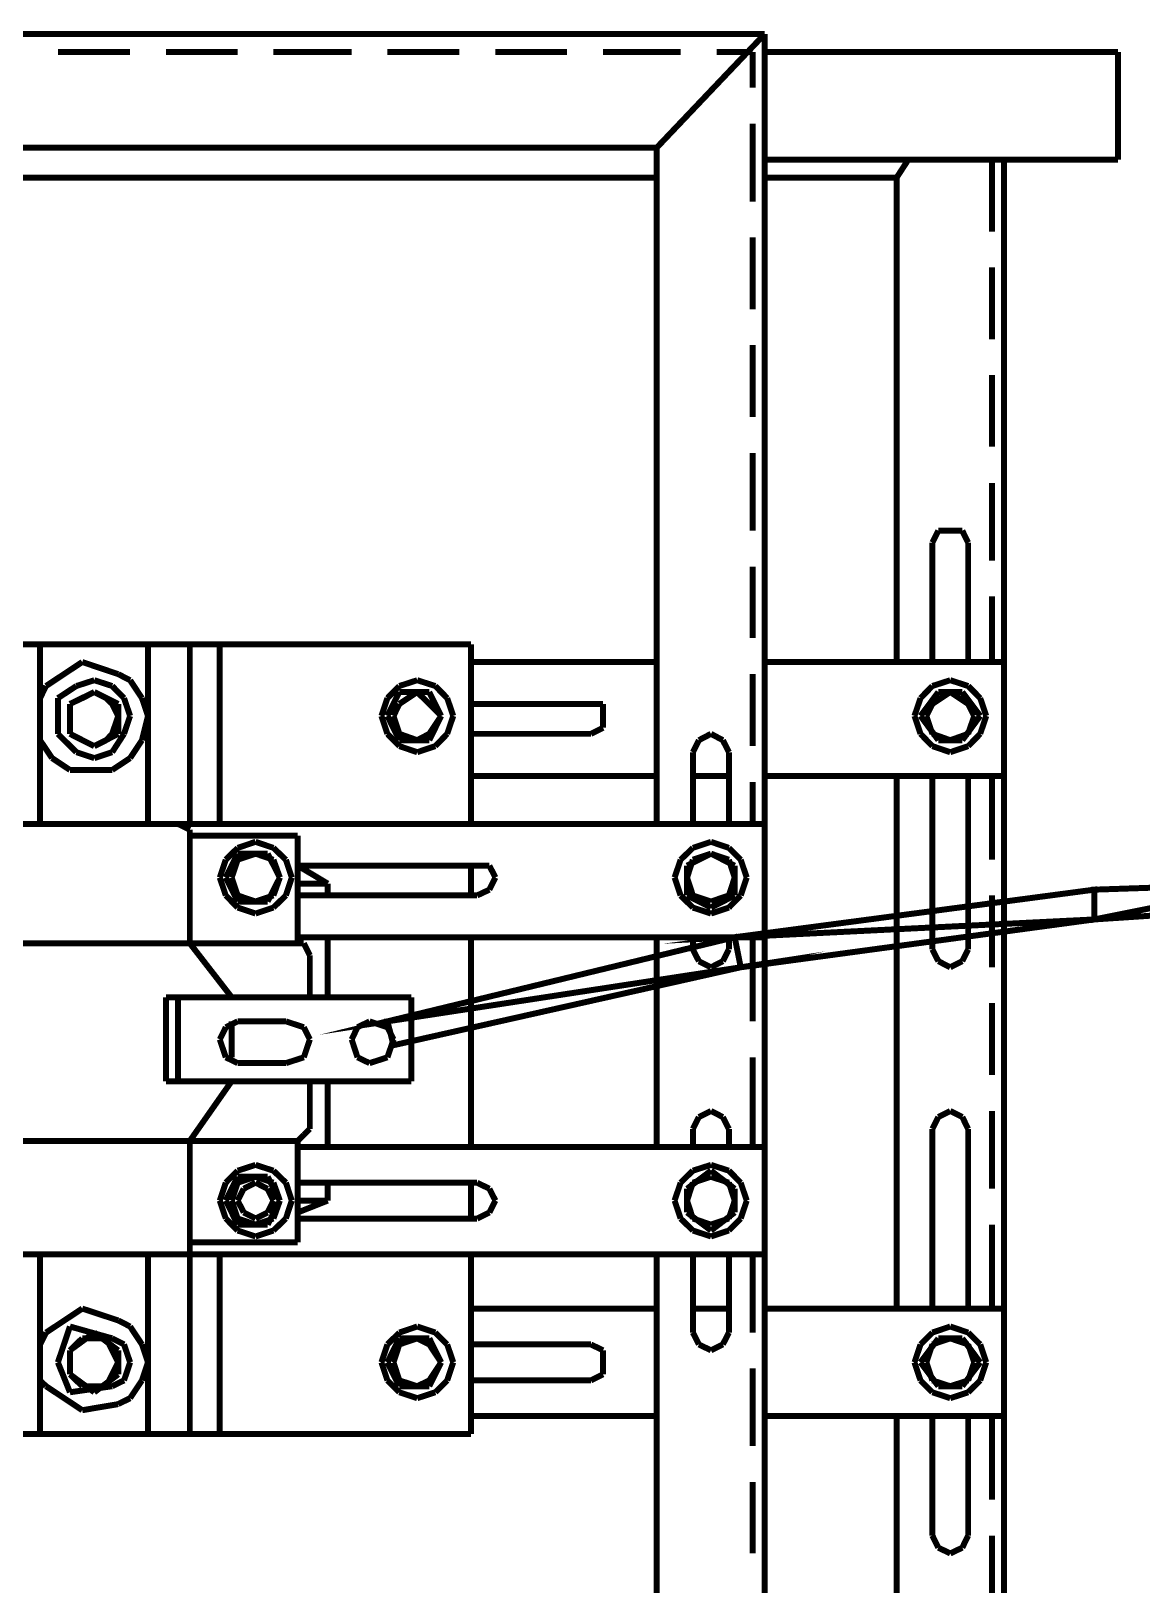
# Model space of a CAD drawing. Extents: x 0 to 210, y 0 to 297.
# Drawn here: x 75.3 to 83.17, y 223.03 to 234.04 of the extents above; entities that cross this region are included whole.
import ezdxf

# ---------------------------------------------------------------- set-up
doc = ezdxf.new("R2010")
doc.units = 0
doc.header["$MEASUREMENT"] = 0
doc.layers.add('C00-00-00-BLACK', color=7, linetype='Continuous')
doc.layers.add('CFF-00-00', color=1, linetype='Continuous')

msp = doc.modelspace()

# ---------------------------------------------------------------- linework, layer by layer
at = {"layer": 'C00-00-00-BLACK', "const_width": 0.0423}
for points in [[(70.9538, 234.021), (80.4968, 234.021)], [(79.732, 233.216), (80.4968, 234.021)], [(80.4968, 234.021), (80.4968, 203.206)], [(75.4902, 233.894), (76.0017, 233.894)], [(76.255, 233.894), (76.7637, 233.894)], [(77.017, 233.894), (77.5712, 233.894)], [(77.8245, 233.894), (78.3332, 233.894)], [(78.5894, 233.894), (79.0967, 233.894)], [(79.3517, 233.894), (79.9013, 233.894)], [(80.1578, 233.894), (80.4125, 233.894)], [(80.4125, 233.894), (80.4125, 233.641)], [(80.4968, 233.894), (82.9991, 233.894)], [(82.9991, 233.894), (82.9991, 233.132)], [(80.4125, 233.386), (80.4125, 232.833)], [(71.7599, 233.216), (79.732, 233.216)], [(79.732, 233.216), (79.732, 228.425)], [(80.4968, 233.132), (82.9991, 233.132)], [(81.431, 233.003), (81.5149, 233.132)], [(82.1076, 233.132), (82.1076, 232.621)], [(82.193, 233.132), (82.193, 204.094)], [(71.7599, 233.003), (79.732, 233.003)], [(80.4968, 233.003), (81.3883, 233.003)], [(80.4968, 233.003), (81.431, 233.003)], [(81.431, 233.003), (81.431, 229.572)], [(80.4125, 232.58), (80.4125, 232.071)], [(82.1076, 232.368), (82.1076, 231.859)], [(80.4125, 231.818), (80.4125, 231.309)], [(82.1076, 231.606), (82.1076, 231.097)], [(80.4125, 231.053), (80.4125, 230.502)], [(82.1076, 230.841), (82.1076, 230.291)], [(81.7273, 230.502), (81.6846, 230.418)], [(81.6846, 230.418), (81.6846, 229.572)], [(81.8113, 230.502), (81.7273, 230.502)], [(81.8967, 230.502), (81.8113, 230.502)], [(81.9383, 230.418), (81.8967, 230.502)], [(81.9383, 230.418), (81.9383, 229.572)], [(80.4125, 230.248), (80.4125, 229.741)], [(82.1076, 230.037), (82.1076, 229.572)], [(73.0331, 229.698), (78.4172, 229.698)], [(75.3636, 228.425), (75.3636, 229.698)], [(76.1284, 228.425), (76.1284, 229.698)], [(76.4247, 229.698), (76.4247, 228.425)], [(76.6367, 229.698), (76.6367, 228.425)], [(78.4172, 229.698), (78.4172, 228.425)], [(75.6627, 229.572), (75.4063, 229.402)], [(75.9174, 229.486), (75.6627, 229.572)], [(78.4172, 229.572), (79.732, 229.572)], [(80.4968, 229.572), (82.193, 229.572)], [(75.7481, 229.443), (75.6211, 229.402)], [(75.8747, 229.402), (75.7481, 229.443)], [(76.0017, 229.443), (75.9174, 229.486)], [(76.0857, 229.316), (76.0017, 229.443)], [(78.0355, 229.443), (77.9089, 229.402)], [(78.1636, 229.402), (78.0355, 229.443)], [(80.4125, 229.486), (80.4125, 228.976)], [(81.8113, 229.443), (81.6846, 229.402)], [(81.9383, 229.402), (81.8113, 229.443)], [(75.4063, 229.402), (75.3636, 229.316)], [(75.3636, 229.316), (75.3636, 229.19)], [(75.6211, 229.402), (75.4902, 229.316)], [(75.4902, 229.316), (75.4902, 229.19)], [(75.7481, 229.359), (75.5756, 229.275)], [(75.6627, 229.316), (75.5756, 229.275)], [(75.7481, 229.359), (75.6627, 229.316)], [(75.9174, 229.275), (75.7481, 229.359)], [(75.8321, 229.316), (75.7481, 229.359)], [(75.8747, 229.275), (75.8321, 229.316)], [(75.9587, 229.316), (75.8747, 229.402)], [(76.0017, 229.19), (75.9587, 229.316)], [(76.1284, 229.19), (76.0857, 229.316)], [(77.8245, 229.316), (77.7819, 229.19)], [(77.9089, 229.402), (77.8245, 229.316)], [(77.9089, 229.359), (77.8245, 229.19)], [(78.0355, 229.359), (77.9089, 229.275)], [(78.1209, 229.359), (77.9089, 229.359)], [(78.1209, 229.275), (78.0355, 229.359)], [(78.2052, 229.19), (78.1209, 229.359)], [(78.2479, 229.316), (78.1636, 229.402)], [(78.2906, 229.19), (78.2479, 229.316)], [(81.6007, 229.316), (81.558, 229.19)], [(81.6846, 229.402), (81.6007, 229.316)], [(81.7273, 229.359), (81.6007, 229.19)], [(81.8113, 229.359), (81.6846, 229.275)], [(81.8967, 229.359), (81.7273, 229.359)], [(81.9383, 229.275), (81.8113, 229.359)], [(82.0237, 229.19), (81.8967, 229.359)], [(82.0237, 229.316), (81.9383, 229.402)], [(82.0663, 229.19), (82.0237, 229.316)], [(75.3636, 229.19), (75.3636, 229.018)], [(75.4902, 229.19), (75.4902, 229.063)], [(75.5756, 229.275), (75.5756, 229.063)], [(75.5756, 229.275), (75.5756, 229.19)], [(75.5756, 229.19), (75.5756, 229.063)], [(75.9174, 229.19), (75.8747, 229.275)], [(75.8747, 229.063), (75.9174, 229.19)], [(75.9174, 229.063), (75.9174, 229.275)], [(75.9587, 229.063), (76.0017, 229.19)], [(76.0857, 229.018), (76.1284, 229.19)], [(77.7819, 229.19), (77.8245, 229.063)], [(77.8245, 229.19), (77.9089, 229.018)], [(77.9089, 229.275), (77.8676, 229.19)], [(77.8676, 229.19), (77.9089, 229.063)], [(78.2052, 229.19), (78.1209, 229.275)], [(78.1209, 229.063), (78.2052, 229.19)], [(78.1209, 229.018), (78.2052, 229.19)], [(78.2479, 229.063), (78.2906, 229.19)], [(78.4172, 229.275), (79.266, 229.275)], [(79.3517, 229.275), (79.266, 229.275)], [(79.3517, 229.19), (79.3517, 229.275)], [(79.3517, 229.106), (79.3517, 229.19)], [(81.558, 229.19), (81.6007, 229.063)], [(81.6007, 229.19), (81.7273, 229.018)], [(81.6846, 229.275), (81.6419, 229.19)], [(81.6419, 229.19), (81.6846, 229.063)], [(81.8967, 229.018), (82.0237, 229.19)], [(81.981, 229.19), (81.9383, 229.275)], [(81.9383, 229.063), (81.981, 229.19)], [(82.0237, 229.063), (82.0663, 229.19)], [(79.266, 229.063), (79.3517, 229.106)], [(75.3636, 229.018), (75.4489, 228.891)], [(75.4902, 229.063), (75.6211, 228.933)], [(75.5756, 229.063), (75.7481, 228.976)], [(75.5756, 229.063), (75.6627, 229.018)], [(75.6627, 229.018), (75.7481, 228.976)], [(75.7481, 228.976), (75.9174, 229.063)], [(75.7481, 228.976), (75.8321, 229.018)], [(75.8321, 229.018), (75.8747, 229.063)], [(75.8747, 228.933), (75.9587, 229.063)], [(76.0017, 228.891), (76.0857, 229.018)], [(77.8245, 229.063), (77.9089, 228.976)], [(77.9089, 229.063), (78.0355, 229.018)], [(77.9089, 229.018), (78.1209, 229.018)], [(77.9089, 228.976), (78.0355, 228.933)], [(78.0355, 229.018), (78.1209, 229.063)], [(78.0355, 228.933), (78.1636, 228.976)], [(78.1636, 228.976), (78.2479, 229.063)], [(78.4172, 229.063), (79.266, 229.063)], [(80.0308, 229.018), (79.9881, 228.933)], [(80.1165, 229.063), (80.0308, 229.018)], [(80.2005, 229.018), (80.1165, 229.063)], [(80.2432, 228.933), (80.2005, 229.018)], [(81.6007, 229.063), (81.6846, 228.976)], [(81.6846, 229.063), (81.8113, 229.018)], [(81.6846, 228.976), (81.8113, 228.933)], [(81.7273, 229.018), (81.8967, 229.018)], [(81.8113, 229.018), (81.9383, 229.063)], [(81.8113, 228.933), (81.9383, 228.976)], [(81.9383, 228.976), (82.0237, 229.063)], [(75.4489, 228.891), (75.5756, 228.807)], [(75.6211, 228.933), (75.7481, 228.891)], [(75.7481, 228.891), (75.8747, 228.933)], [(75.8747, 228.807), (76.0017, 228.891)], [(79.9881, 228.933), (79.9881, 228.425)], [(80.2432, 228.933), (80.2432, 228.425)], [(75.5756, 228.807), (75.7481, 228.807)], [(75.7481, 228.807), (75.8747, 228.807)], [(78.4172, 228.764), (79.732, 228.764)], [(79.9881, 228.764), (80.2432, 228.764)], [(80.4968, 228.764), (82.193, 228.764)], [(81.431, 228.764), (81.431, 224.991)], [(81.6846, 228.764), (81.6846, 227.536)], [(81.9383, 228.764), (81.9383, 227.536)], [(82.1076, 228.764), (82.1076, 228.171)], [(80.4125, 228.721), (80.4125, 228.425)], [(70.9538, 228.425), (80.4968, 228.425)], [(76.4247, 228.384), (76.3404, 228.425)], [(76.4247, 228.341), (76.4247, 228.384)], [(76.4247, 228.341), (77.1895, 228.341)], [(76.4247, 228.341), (76.4247, 227.579)], [(77.1895, 228.341), (77.1895, 227.579)], [(76.7637, 228.255), (76.6794, 228.171)], [(76.7637, 228.214), (76.6794, 228.045)], [(76.8904, 228.298), (76.7637, 228.255)], [(76.8904, 228.214), (76.7637, 228.171)], [(76.9758, 228.214), (76.7637, 228.214)], [(77.017, 228.255), (76.8904, 228.298)], [(77.017, 228.171), (76.8904, 228.214)], [(77.0625, 228.045), (76.9758, 228.214)], [(77.1052, 228.171), (77.017, 228.255)], [(79.9881, 228.255), (79.9013, 228.171)], [(80.1165, 228.214), (79.9469, 228.129)], [(80.1165, 228.298), (79.9881, 228.255)], [(80.1165, 228.214), (79.9881, 228.171)], [(80.2432, 228.255), (80.1165, 228.298)], [(80.2845, 228.129), (80.1165, 228.214)], [(80.2432, 228.171), (80.1165, 228.214)], [(80.3271, 228.171), (80.2432, 228.255)], [(76.6794, 228.171), (76.6367, 228.045)], [(76.7637, 228.171), (76.7211, 228.045)], [(77.0625, 228.045), (77.017, 228.171)], [(77.1469, 228.045), (77.1052, 228.171)], [(77.1895, 228.129), (77.4016, 228.002)], [(78.4599, 228.129), (77.1895, 228.129)], [(78.4172, 228.129), (78.4172, 227.918)], [(78.5467, 228.129), (78.4599, 228.129)], [(78.5894, 228.045), (78.5467, 228.129)], [(79.9013, 228.171), (79.8587, 228.045)], [(79.9881, 228.171), (79.9469, 228.045)], [(79.9469, 228.129), (79.9469, 227.918)], [(80.2845, 228.045), (80.2432, 228.171)], [(80.2845, 227.918), (80.2845, 228.129)], [(80.3698, 228.045), (80.3271, 228.171)], [(76.6367, 228.045), (76.6794, 227.918)], [(76.6794, 228.045), (76.7637, 227.875)], [(76.7211, 228.045), (76.7637, 227.918)], [(76.9758, 227.875), (77.0625, 228.045)], [(77.017, 227.918), (77.0625, 228.045)], [(77.1052, 227.918), (77.1469, 228.045)], [(77.1895, 228.002), (77.4016, 228.002)], [(77.4016, 228.002), (77.4016, 227.918)], [(78.5467, 227.959), (78.5894, 228.045)], [(79.8587, 228.045), (79.9013, 227.918)], [(79.9469, 228.045), (79.9881, 227.918)], [(80.2432, 227.918), (80.2845, 228.045)], [(80.3271, 227.918), (80.3698, 228.045)], [(76.6794, 227.918), (76.7637, 227.832)], [(76.7637, 227.918), (76.8904, 227.875)], [(76.7637, 227.875), (76.9758, 227.875)], [(76.8904, 227.875), (77.017, 227.918)], [(77.017, 227.832), (77.1052, 227.918)], [(78.4599, 227.918), (77.1895, 227.918)], [(78.4599, 227.918), (78.5467, 227.959)], [(79.9013, 227.918), (79.9881, 227.832)], [(79.9469, 227.918), (80.1165, 227.832)], [(79.9881, 227.918), (80.1165, 227.875)], [(80.1165, 227.832), (80.2845, 227.918)], [(80.1165, 227.875), (80.2432, 227.918)], [(80.2432, 227.832), (80.3271, 227.918)], [(82.1076, 227.918), (82.1076, 227.409)], [(76.7637, 227.832), (76.8904, 227.79)], [(76.8904, 227.79), (77.017, 227.832)], [(79.9881, 227.832), (80.1165, 227.79)], [(80.1165, 227.79), (80.2432, 227.832)], [(77.1895, 227.579), (74.3052, 227.579)], [(76.4247, 227.579), (76.7211, 227.197)], [(77.1895, 227.622), (80.4968, 227.622)], [(77.2322, 227.579), (77.1895, 227.579)], [(77.2749, 227.493), (77.2322, 227.579)], [(77.4016, 227.622), (77.4016, 227.197)], [(78.4172, 227.622), (78.4172, 226.136)], [(79.732, 227.622), (79.732, 226.136)], [(79.9881, 227.622), (79.9881, 227.536)], [(80.2432, 227.622), (80.2432, 227.536)], [(80.4125, 227.622), (80.4125, 227.026)], [(77.2749, 227.197), (77.2749, 227.493)], [(79.9881, 227.536), (80.0308, 227.452)], [(80.0308, 227.452), (80.1165, 227.409)], [(80.1165, 227.409), (80.2005, 227.452)], [(80.2005, 227.452), (80.2432, 227.536)], [(81.6846, 227.536), (81.7273, 227.452)], [(81.7273, 227.452), (81.8113, 227.409)], [(81.8113, 227.409), (81.8967, 227.452)], [(81.8967, 227.452), (81.9383, 227.536)], [(76.255, 227.197), (76.255, 226.602)], [(77.9942, 227.197), (76.255, 227.197)], [(76.3404, 227.197), (76.3404, 226.602)], [(77.9942, 227.197), (77.9942, 226.602)], [(82.1076, 227.156), (82.1076, 226.645)], [(76.7637, 227.026), (76.6794, 226.984)], [(76.7211, 226.771), (76.7211, 227.026)], [(76.7637, 227.026), (77.1052, 227.026)], [(77.2322, 226.984), (77.1052, 227.026)], [(77.6979, 227.026), (77.6125, 226.984)], [(77.8245, 226.984), (77.6979, 227.026)], [(76.6794, 226.984), (76.6367, 226.898)], [(76.6367, 226.898), (76.6794, 226.771)], [(77.2749, 226.898), (77.2322, 226.984)], [(77.2322, 226.771), (77.2749, 226.898)], [(77.6125, 226.984), (77.5712, 226.898)], [(77.5712, 226.898), (77.6125, 226.771)], [(77.8676, 226.898), (77.8245, 226.984)], [(77.8245, 226.771), (77.8676, 226.898)], [(76.6794, 226.771), (76.7637, 226.73)], [(77.1052, 226.73), (77.2322, 226.771)], [(77.6125, 226.771), (77.6979, 226.73)], [(77.6979, 226.73), (77.8245, 226.771)], [(80.4125, 226.771), (80.4125, 226.136)], [(76.7637, 226.73), (77.1052, 226.73)], [(77.9942, 226.602), (76.255, 226.602)], [(76.4247, 226.179), (76.7211, 226.602)], [(77.2749, 226.264), (77.2749, 226.602)], [(77.4016, 226.602), (77.4016, 226.136)], [(80.0308, 226.348), (79.9881, 226.264)], [(80.1165, 226.391), (80.0308, 226.348)], [(80.2005, 226.348), (80.1165, 226.391)], [(80.2432, 226.264), (80.2005, 226.348)], [(81.7273, 226.348), (81.6846, 226.264)], [(81.8113, 226.391), (81.7273, 226.348)], [(81.8967, 226.348), (81.8113, 226.391)], [(81.9383, 226.264), (81.8967, 226.348)], [(82.1076, 226.391), (82.1076, 225.84)], [(77.1895, 226.179), (77.2322, 226.222)], [(77.2322, 226.222), (77.2749, 226.264)], [(79.9881, 226.264), (79.9881, 226.136)], [(80.2432, 226.264), (80.2432, 226.136)], [(81.6846, 226.264), (81.6846, 224.991)], [(81.9383, 226.264), (81.9383, 224.991)], [(77.1895, 226.179), (74.3052, 226.179)], [(76.4247, 226.179), (76.4247, 225.46)], [(77.1895, 226.179), (77.1895, 225.46)], [(77.1895, 226.136), (80.4968, 226.136)], [(76.8904, 226.009), (76.7637, 225.968)], [(77.017, 225.968), (76.8904, 226.009)], [(80.1165, 226.009), (79.9881, 225.968)], [(80.2432, 225.968), (80.1165, 226.009)], [(76.7637, 225.968), (76.6794, 225.883)], [(76.7637, 225.925), (76.6794, 225.756)], [(76.8904, 225.925), (76.7637, 225.883)], [(76.9758, 225.925), (76.7637, 225.925)], [(77.017, 225.883), (76.8904, 225.925)], [(77.0625, 225.756), (76.9758, 225.925)], [(77.1052, 225.883), (77.017, 225.968)], [(79.9881, 225.968), (79.9013, 225.883)], [(80.1165, 225.968), (79.9469, 225.84)], [(80.1165, 225.925), (79.9881, 225.883)], [(80.2845, 225.84), (80.1165, 225.968)], [(80.2432, 225.883), (80.1165, 225.925)], [(80.3271, 225.883), (80.2432, 225.968)], [(76.6794, 225.883), (76.6367, 225.756)], [(76.7637, 225.883), (76.7211, 225.756)], [(76.8064, 225.84), (76.7637, 225.756)], [(76.8904, 225.883), (76.8064, 225.84)], [(76.9758, 225.84), (76.8904, 225.883)], [(77.017, 225.756), (76.9758, 225.84)], [(77.0625, 225.756), (77.017, 225.883)], [(77.1469, 225.756), (77.1052, 225.883)], [(78.4599, 225.883), (77.1895, 225.883)], [(77.4016, 225.883), (77.4016, 225.756)], [(78.4172, 225.883), (78.4172, 225.629)], [(78.5467, 225.84), (78.4599, 225.883)], [(78.5894, 225.756), (78.5467, 225.84)], [(79.9013, 225.883), (79.8587, 225.756)], [(79.9881, 225.883), (79.9469, 225.756)], [(79.9469, 225.84), (79.9469, 225.672)], [(80.2845, 225.756), (80.2432, 225.883)], [(80.2845, 225.672), (80.2845, 225.84)], [(80.3698, 225.756), (80.3271, 225.883)], [(76.6367, 225.756), (76.6794, 225.629)], [(76.6794, 225.756), (76.7637, 225.586)], [(76.7211, 225.756), (76.7637, 225.629)], [(76.7637, 225.756), (76.8064, 225.672)], [(76.8064, 225.672), (76.8904, 225.629)], [(76.8904, 225.629), (76.9758, 225.672)], [(76.9758, 225.672), (77.017, 225.756)], [(76.9758, 225.586), (77.0625, 225.756)], [(77.017, 225.629), (77.0625, 225.756)], [(77.1052, 225.629), (77.1469, 225.756)], [(77.1895, 225.756), (77.4016, 225.756)], [(77.1895, 225.672), (77.4016, 225.756)], [(78.4599, 225.629), (78.5467, 225.672)], [(78.5467, 225.672), (78.5894, 225.756)], [(79.8587, 225.756), (79.9013, 225.629)], [(79.9469, 225.756), (79.9881, 225.629)], [(79.9469, 225.672), (80.1165, 225.544)], [(80.1165, 225.544), (80.2845, 225.672)], [(80.2432, 225.629), (80.2845, 225.756)], [(80.3271, 225.629), (80.3698, 225.756)], [(76.6794, 225.629), (76.7637, 225.544)], [(76.7637, 225.629), (76.8904, 225.586)], [(76.7637, 225.586), (76.9758, 225.586)], [(76.8904, 225.586), (77.017, 225.629)], [(77.017, 225.544), (77.1052, 225.629)], [(78.4599, 225.629), (77.1895, 225.629)], [(79.9013, 225.629), (79.9881, 225.544)], [(79.9881, 225.629), (80.1165, 225.586)], [(80.1165, 225.586), (80.2432, 225.629)], [(80.2432, 225.544), (80.3271, 225.629)], [(82.1076, 225.586), (82.1076, 224.991)], [(76.4247, 225.375), (76.4247, 225.46)], [(76.4247, 225.46), (77.1895, 225.46)], [(76.7637, 225.544), (76.8904, 225.502)], [(76.8904, 225.502), (77.017, 225.544)], [(79.9881, 225.544), (80.1165, 225.502)], [(80.1165, 225.502), (80.2432, 225.544)], [(70.9538, 225.375), (80.4968, 225.375)], [(75.3636, 224.102), (75.3636, 225.375)], [(76.1284, 224.102), (76.1284, 225.375)], [(76.3404, 225.375), (76.4247, 225.375)], [(76.4247, 225.333), (76.4247, 225.375)], [(76.6367, 225.375), (76.6367, 224.102)], [(78.4172, 225.375), (78.4172, 224.102)], [(79.732, 225.375), (79.732, 220.159)], [(79.9881, 225.375), (79.9881, 224.821)], [(80.2432, 225.375), (80.2432, 224.821)], [(80.4125, 225.375), (80.4125, 224.821)], [(76.4247, 225.333), (76.4247, 224.102)], [(75.6627, 224.991), (75.4063, 224.821)], [(75.9174, 224.907), (75.6627, 224.991)], [(76.0017, 224.864), (75.9174, 224.907)], [(78.4172, 224.991), (79.732, 224.991)], [(79.9881, 224.991), (80.2432, 224.991)], [(80.4968, 224.991), (82.193, 224.991)], [(75.4063, 224.821), (75.3636, 224.737)], [(75.5756, 224.864), (75.4902, 224.61)], [(75.8747, 224.78), (75.5756, 224.864)], [(75.7481, 224.821), (75.5756, 224.695)], [(75.9174, 224.695), (75.7481, 224.821)], [(76.0857, 224.737), (76.0017, 224.864)], [(77.9089, 224.821), (77.8245, 224.737)], [(78.0355, 224.864), (77.9089, 224.821)], [(78.1636, 224.821), (78.0355, 224.864)], [(78.2479, 224.737), (78.1636, 224.821)], [(79.9881, 224.821), (80.0308, 224.737)], [(80.2005, 224.737), (80.2432, 224.821)], [(81.6846, 224.821), (81.6007, 224.737)], [(81.8113, 224.864), (81.6846, 224.821)], [(81.9383, 224.821), (81.8113, 224.864)], [(82.0237, 224.737), (81.9383, 224.821)], [(75.3636, 224.737), (75.3636, 224.61)], [(75.6627, 224.78), (75.5756, 224.695)], [(75.5756, 224.695), (75.5756, 224.525)], [(75.5756, 224.695), (75.5756, 224.61)], [(75.7481, 224.78), (75.6627, 224.78)], [(75.8321, 224.78), (75.7481, 224.78)], [(75.8747, 224.695), (75.8321, 224.78)], [(75.9587, 224.737), (75.8747, 224.78)], [(75.9174, 224.61), (75.8747, 224.695)], [(75.9174, 224.525), (75.9174, 224.695)], [(76.0017, 224.61), (75.9587, 224.737)], [(76.1284, 224.61), (76.0857, 224.737)], [(77.8245, 224.737), (77.7819, 224.61)], [(77.9089, 224.78), (77.8245, 224.61)], [(77.9089, 224.737), (77.8676, 224.61)], [(78.0355, 224.78), (77.9089, 224.737)], [(78.1209, 224.78), (77.9089, 224.78)], [(78.1209, 224.737), (78.0355, 224.78)], [(78.2052, 224.61), (78.1209, 224.78)], [(78.2052, 224.61), (78.1209, 224.737)], [(78.2906, 224.61), (78.2479, 224.737)], [(78.4172, 224.737), (79.266, 224.737)], [(79.3517, 224.695), (79.266, 224.737)], [(79.3517, 224.61), (79.3517, 224.695)], [(80.0308, 224.737), (80.1165, 224.695)], [(80.1165, 224.695), (80.2005, 224.737)], [(81.6007, 224.737), (81.558, 224.61)], [(81.7273, 224.78), (81.6007, 224.61)], [(81.6846, 224.737), (81.6419, 224.61)], [(81.8113, 224.78), (81.6846, 224.737)], [(81.8967, 224.78), (81.7273, 224.78)], [(81.9383, 224.737), (81.8113, 224.78)], [(82.0237, 224.61), (81.8967, 224.78)], [(81.981, 224.61), (81.9383, 224.737)], [(82.0663, 224.61), (82.0237, 224.737)], [(75.3636, 224.61), (75.3636, 224.482)], [(75.4902, 224.61), (75.5756, 224.398)], [(75.5756, 224.61), (75.5756, 224.525)], [(75.8747, 224.525), (75.9174, 224.61)], [(75.9587, 224.482), (76.0017, 224.61)], [(76.0857, 224.482), (76.1284, 224.61)], [(77.7819, 224.61), (77.8245, 224.482)], [(77.8245, 224.61), (77.9089, 224.441)], [(77.8676, 224.61), (77.9089, 224.482)], [(78.1209, 224.482), (78.2052, 224.61)], [(78.1209, 224.441), (78.2052, 224.61)], [(78.2479, 224.482), (78.2906, 224.61)], [(79.3517, 224.525), (79.3517, 224.61)], [(80.4125, 224.568), (80.4125, 224.018)], [(81.558, 224.61), (81.6007, 224.482)], [(81.6007, 224.61), (81.7273, 224.441)], [(81.6419, 224.61), (81.6846, 224.482)], [(81.8967, 224.441), (82.0237, 224.61)], [(81.9383, 224.482), (81.981, 224.61)], [(82.0237, 224.482), (82.0663, 224.61)], [(75.3636, 224.482), (75.4063, 224.441)], [(75.5756, 224.525), (75.7481, 224.398)], [(75.5756, 224.525), (75.6627, 224.441)], [(75.7481, 224.398), (75.9174, 224.525)], [(75.8321, 224.441), (75.8747, 224.525)], [(75.8747, 224.441), (75.9587, 224.482)], [(76.0017, 224.356), (76.0857, 224.482)], [(77.8245, 224.482), (77.9089, 224.398)], [(77.9089, 224.482), (78.0355, 224.441)], [(78.0355, 224.441), (78.1209, 224.482)], [(78.1636, 224.398), (78.2479, 224.482)], [(78.4172, 224.482), (79.266, 224.482)], [(79.266, 224.482), (79.3517, 224.525)], [(81.6007, 224.482), (81.6846, 224.398)], [(81.6846, 224.482), (81.8113, 224.441)], [(81.8113, 224.441), (81.9383, 224.482)], [(81.9383, 224.398), (82.0237, 224.482)], [(75.4063, 224.441), (75.6627, 224.271)], [(75.5756, 224.398), (75.8747, 224.441)], [(75.6627, 224.441), (75.7481, 224.441)], [(75.7481, 224.441), (75.8321, 224.441)], [(75.9174, 224.314), (76.0017, 224.356)], [(77.9089, 224.441), (78.1209, 224.441)], [(77.9089, 224.398), (78.0355, 224.356)], [(78.0355, 224.356), (78.1636, 224.398)], [(81.6846, 224.398), (81.8113, 224.356)], [(81.7273, 224.441), (81.8967, 224.441)], [(81.8113, 224.356), (81.9383, 224.398)], [(75.6627, 224.271), (75.9174, 224.314)], [(78.4172, 224.229), (79.732, 224.229)], [(80.4968, 224.229), (82.193, 224.229)], [(81.431, 224.229), (81.431, 221.306)], [(81.6846, 224.229), (81.6846, 223.383)], [(81.9383, 224.229), (81.9383, 223.383)], [(82.1076, 224.229), (82.1076, 223.636)], [(78.4172, 224.102), (73.0331, 224.102)], [(80.4125, 223.763), (80.4125, 223.256)], [(81.6846, 223.383), (81.7273, 223.297)], [(81.8967, 223.297), (81.9383, 223.383)], [(82.1076, 223.383), (82.1076, 222.872)], [(81.7273, 223.297), (81.8113, 223.256)], [(81.8113, 223.256), (81.8967, 223.297)]]:
    msp.add_lwpolyline(points, dxfattribs=at)
at = {"layer": 'CFF-00-00', "const_width": 0.0423}
for points in [[(84.1005, 227.832), (84.1005, 228.002), (82.8312, 227.748), (84.1005, 227.832)], [(84.1005, 228.002), (82.8312, 227.748), (82.8312, 227.959), (84.1005, 228.002)], [(82.8312, 227.959), (82.8312, 227.748), (80.2845, 227.622), (82.8312, 227.959)], [(82.8312, 227.748), (80.2845, 227.622), (80.3271, 227.409), (82.8312, 227.748)], [(80.2845, 227.622), (80.3271, 227.409), (77.8245, 227.026), (80.2845, 227.622)], [(80.3271, 227.409), (77.8245, 227.026), (77.8676, 226.857), (80.3271, 227.409)]]:
    msp.add_lwpolyline(points, close=True, dxfattribs=at)
at = {"layer": 'CFF-00-00'}
for points in [[(84.1005, 227.832), (84.1005, 228.002), (82.8312, 227.748), (84.1005, 227.832)], [(84.1005, 228.002), (82.8312, 227.748), (82.8312, 227.959), (84.1005, 228.002)], [(82.8312, 227.959), (82.8312, 227.748), (80.2845, 227.622), (82.8312, 227.959)], [(82.8312, 227.748), (80.2845, 227.622), (80.3271, 227.409), (82.8312, 227.748)], [(80.2845, 227.622), (80.3271, 227.409), (77.8245, 227.026), (80.2845, 227.622)], [(80.3271, 227.409), (77.8245, 227.026), (77.8676, 226.857), (80.3271, 227.409)]]:
    msp.add_lwpolyline(points, close=True, dxfattribs=at)

doc.saveas('drawing.dxf')
